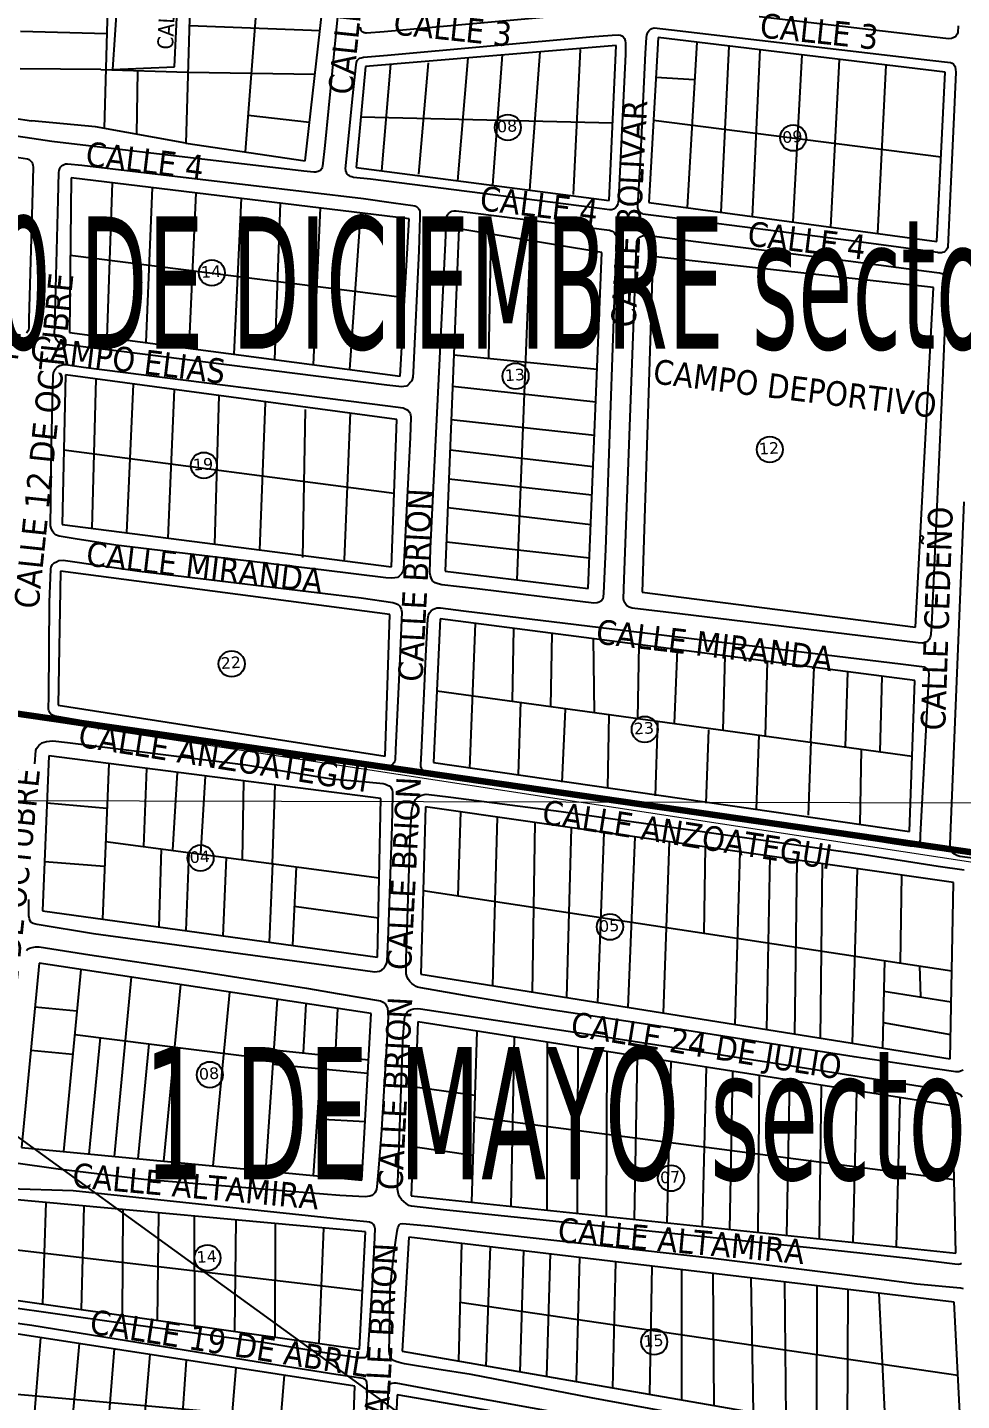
# Model space of a CAD drawing. Header units: metres. Extents: x 2 to 659295185, y -28 to 1124222152.
# Drawn here: x 657541.6 to 657864.3, y 1123597.7 to 1124071.8 of the extents above; entities that cross this region are included whole.
import ezdxf
from ezdxf.enums import TextEntityAlignment as Align

# ---------------------------------------------------------------- set-up
doc = ezdxf.new("R2010")
doc.units = ezdxf.units.M
doc.header["$MEASUREMENT"] = 0
for name, color, linetype in [('CALLES', 1, 'CONTINUOUS'), ('Cota', 3, 'CONTINUOUS'), ('CURVAS', 2, 'CONTINUOUS'), ('MANZANA', 30, 'CONTINUOUS'), ('Numero de manzana', 6, 'CONTINUOUS'), ('Parcelas', 140, 'CONTINUOUS'), ('TEXTOS', 7, 'CONTINUOUS')]:
    doc.layers.add(name, color=color, linetype=linetype)
doc.styles.add('ROMAN', font='verdana.ttf')
doc.styles.get("Standard").update_dxf_attribs({"font": 'tahoma.ttf'})

msp = doc.modelspace()

# ---------------------------------------------------------------- linework, layer by layer
at = {"layer": 'Cota', "lineweight": 0}
msp.add_line((656224.8058, 1123807.7511), (658183.7943, 1123803.3638), dxfattribs=at)
at = {"layer": 'CURVAS', "lineweight": 0}
msp.add_lwpolyline([(657955, 1124260), (657969, 1123768), (657420, 1123852), (657455, 1124185), (657955, 1124260)], dxfattribs=at)
at = {"layer": 'CURVAS', "lineweight": 211}
msp.add_lwpolyline([(657971, 1123772), (657979, 1123363), (657504, 1123468), (657209, 1123527), (657217, 1123883), (657420, 1123852), (657971, 1123772)], dxfattribs=at)
at = {"layer": 'MANZANA', "lineweight": -2}
for p, q in [((657652.528, 1124114.8597), (657644.3481, 1124030.9867)), ((657592.3993, 1124058.1812), (657594.9143, 1124109.4008)), ((657572.6835, 1124081.3265), (657571.0425, 1124057.3114)), ((657739.0351, 1124076.9674), (657664.8885, 1124070.3387)), ((657850.8405, 1124068.949), (657769.9323, 1124078.3271)), ((657863.2093, 1124072.3283), (657862.9949, 1124070.1088)), ((657656.6591, 1124071.6285), (657656.6591, 1124071.8484)), ((657656.7746, 1124071.2985), (657656.6591, 1124071.6285)), ((657656.7746, 1124071.0786), (657656.7746, 1124071.2985)), ((657656.8818, 1124070.8586), (657656.7746, 1124071.0786)), ((657656.9972, 1124070.6387), (657656.8818, 1124070.8586)), ((657657.2116, 1124070.5287), (657656.9972, 1124070.6387)), ((657657.3271, 1124070.3087), (657657.2116, 1124070.5287)), ((657657.5497, 1124070.1988), (657657.3271, 1124070.3087)), ((657657.7641, 1124070.0888), (657657.5497, 1124070.1988)), ((657657.9867, 1124069.9788), (657657.7641, 1124070.0888)), ((657658.2011, 1124069.9788), (657657.9867, 1124069.9788)), ((657658.531, 1124069.8688), (657658.2011, 1124069.9788)), ((657658.7536, 1124069.8688), (657658.531, 1124069.8688)), ((657664.8885, 1124070.3387), (657658.7536, 1124069.8688)), ((657666.0182, 1124062.2704), (657735.9017, 1124068.5491)), ((657735.9017, 1124068.5491), (657743.6775, 1124069.139)), ((657743.6775, 1124069.139), (657745.8627, 1124069.259)), ((657745.8627, 1124069.259), (657746.5224, 1124069.149)), ((657746.5224, 1124069.149), (657746.9676, 1124068.929)), ((657746.9676, 1124068.929), (657747.4047, 1124068.5991)), ((657747.4047, 1124068.5991), (657747.8417, 1124067.9392)), ((657747.8417, 1124067.9392), (657748.1798, 1124067.1694)), ((657755.2052, 1124062.8902), (657755.5103, 1124068.3091)), ((657755.5103, 1124068.3091), (657755.6175, 1124069.189)), ((657755.6175, 1124069.189), (657755.8319, 1124069.8588)), ((657755.8319, 1124069.8588), (657756.0546, 1124070.2987)), ((657756.0546, 1124070.2987), (657756.3761, 1124070.7486)), ((657756.3761, 1124070.7486), (657756.9286, 1124071.1886)), ((657756.9286, 1124071.1886), (657757.3656, 1124071.4085)), ((657757.3656, 1124071.4085), (657758.1325, 1124071.6385)), ((657758.1325, 1124071.6385), (657764.1602, 1124070.9986)), ((657764.1602, 1124070.9986), (657853.3967, 1124060.5607)), ((657859.9357, 1124067.8892), (657850.8405, 1124068.949)), ((657860.818, 1124067.9992), (657859.9357, 1124067.8892)), ((657861.4694, 1124068.2292), (657860.818, 1124067.9992)), ((657861.9065, 1124068.4491), (657861.4694, 1124068.2292)), ((657862.3435, 1124068.7791), (657861.9065, 1124068.4491)), ((657862.7805, 1124069.4489), (657862.3435, 1124068.7791)), ((657862.9949, 1124070.1088), (657862.7805, 1124069.4489)), ((657748.1963, 1124062.6303), (657746.1925, 1124019.5991)), ((657748.1798, 1124067.1694), (657748.287, 1124066.5095)), ((657748.287, 1124066.5095), (657748.1963, 1124062.6303)), ((657753.3994, 1124025.7178), (657755.2052, 1124062.8902)), ((657571.0425, 1124057.3114), (657592.3993, 1124058.1812)), ((657653.9215, 1124047.1734), (657655.1831, 1124058.9011)), ((657655.1831, 1124058.9011), (657655.2903, 1124059.6809)), ((657655.2903, 1124059.6809), (657655.5047, 1124060.3408)), ((657655.5047, 1124060.3408), (657655.9418, 1124060.7907)), ((657655.9418, 1124060.7907), (657656.3788, 1124061.2306)), ((657656.3788, 1124061.2306), (657656.9313, 1124061.3406)), ((657656.9313, 1124061.3406), (657657.6899, 1124061.5705)), ((657657.6899, 1124061.5705), (657666.0182, 1124062.2704)), ((657853.3967, 1124060.5607), (657860.5212, 1124059.7009)), ((657860.5212, 1124059.7009), (657861.0736, 1124059.4909)), ((657861.0736, 1124059.4909), (657861.5107, 1124059.161)), ((657861.5107, 1124059.161), (657861.7333, 1124058.8211)), ((657861.7333, 1124058.8211), (657862.0631, 1124058.3812)), ((657862.0631, 1124058.3812), (657862.1786, 1124058.0512)), ((657862.1786, 1124058.0512), (657862.2858, 1124057.2814)), ((657862.4012, 1124056.3916), (657861.9972, 1124048.6531)), ((657862.2858, 1124057.2814), (657862.4012, 1124056.3916)), ((657861.9972, 1124048.6531), (657861.7993, 1124043.3442)), ((657550.1146, 1124032.4464), (657469.7423, 1124044.254)), ((657651.7199, 1124025.1579), (657653.9215, 1124047.1734)), ((657861.7993, 1124043.3442), (657860.1006, 1124006.1718)), ((657637.1577, 1124022.2185), (657550.1146, 1124032.4464)), ((657644.3481, 1124030.9867), (657643.6142, 1124023.9082)), ((657535.6679, 1124027.4075), (657541.7038, 1124026.4377)), ((657541.7038, 1124026.4377), (657542.2481, 1124026.2177)), ((657542.2481, 1124026.2177), (657542.6933, 1124025.7778)), ((657542.6933, 1124025.7778), (657543.1304, 1124025.2279)), ((657543.1304, 1124025.2279), (657543.353, 1124024.788)), ((657543.353, 1124024.788), (657543.4602, 1124024.2381)), ((657554.3117, 1124024.4981), (657554.7488, 1124024.728)), ((657554.7488, 1124024.728), (657555.5156, 1124024.728)), ((657555.5156, 1124024.728), (657560.4466, 1124024.1981)), ((657651.5055, 1124022.9384), (657651.7199, 1124025.1579)), ((657752.4841, 1124010.121), (657753.3994, 1124025.7178)), ((657543.5756, 1124023.5683), (657543.3942, 1124015.05)), ((657543.4602, 1124024.2381), (657543.5756, 1124023.5683)), ((657552.2833, 1124012.3305), (657552.4564, 1124021.7286)), ((657552.4564, 1124021.7286), (657552.5636, 1124022.3985)), ((657552.5636, 1124022.3985), (657552.7862, 1124023.0584)), ((657552.7862, 1124023.0584), (657553.1078, 1124023.6082)), ((657553.1078, 1124023.6082), (657553.4377, 1124023.9482)), ((657553.4377, 1124023.9482), (657553.8747, 1124024.2781)), ((657553.8747, 1124024.2781), (657554.3117, 1124024.4981)), ((657560.4466, 1124024.1981), (657657.6899, 1124012.6805)), ((657640.555, 1124021.7886), (657637.1577, 1124022.2185)), ((657641.2147, 1124021.7886), (657640.555, 1124021.7886)), ((657641.6517, 1124021.9086), (657641.2147, 1124021.7886)), ((657642.0887, 1124022.0186), (657641.6517, 1124021.9086)), ((657642.5258, 1124022.2385), (657642.0887, 1124022.0186)), ((657642.8556, 1124022.4585), (657642.5258, 1124022.2385)), ((657643.07, 1124022.7984), (657642.8556, 1124022.4585)), ((657643.2926, 1124023.1283), (657643.07, 1124022.7984)), ((657643.507, 1124023.4583), (657643.2926, 1124023.1283)), ((657643.6142, 1124023.9082), (657643.507, 1124023.4583)), ((657651.6209, 1124022.4985), (657651.5055, 1124022.9384)), ((657651.6209, 1124022.0586), (657651.6209, 1124022.4985)), ((657651.8436, 1124021.7286), (657651.6209, 1124022.0586)), ((657651.9508, 1124021.3987), (657651.8436, 1124021.7286)), ((657652.0662, 1124021.1787), (657651.9508, 1124021.3987)), ((657652.396, 1124020.8488), (657652.0662, 1124021.1787)), ((657652.7259, 1124020.6289), (657652.396, 1124020.8488)), ((657653.2784, 1124020.2989), (657652.7259, 1124020.6289)), ((657653.7154, 1124020.1889), (657653.2784, 1124020.2989)), ((657654.2596, 1124019.969), (657653.7154, 1124020.1889)), ((657660.1801, 1124019.4391), (657654.2596, 1124019.969)), ((657737.5839, 1124009.5011), (657660.1801, 1124019.4391)), ((657746.1925, 1124019.5991), (657745.7885, 1124012.5205)), ((657543.3942, 1124015.05), (657542.1656, 1123971.0289)), ((657551.0546, 1123968.5295), (657552.2833, 1124012.3305)), ((657657.6899, 1124012.6805), (657668.1044, 1124011.2908)), ((657668.1044, 1124011.2908), (657674.7918, 1124010.3309)), ((657745.4669, 1124010.5309), (657745.1453, 1124009.971)), ((657745.5741, 1124010.8608), (657745.4669, 1124010.5309)), ((657745.6895, 1124011.3007), (657745.5741, 1124010.8608)), ((657745.7885, 1124012.5205), (657745.6895, 1124011.3007)), ((657674.7918, 1124010.3309), (657675.4514, 1124010.221)), ((657675.4514, 1124010.221), (657676.0039, 1124010.001)), ((657676.0039, 1124010.001), (657676.3337, 1124009.6711)), ((657676.3337, 1124009.6711), (657676.7708, 1124009.3411)), ((657676.7708, 1124009.3411), (657676.9934, 1124008.9012)), ((657677.2243, 1124006.3518), (657676.8367, 1123994.6341)), ((657676.9934, 1124008.9012), (657677.216, 1124008.3514)), ((657677.216, 1124008.3514), (657677.216, 1124007.6815)), ((657677.216, 1124007.6815), (657677.2243, 1124006.3518)), ((657686.0308, 1123997.3236), (657686.4266, 1124005.7319)), ((657686.4266, 1124005.7319), (657686.5338, 1124006.5117)), ((657686.5338, 1124006.5117), (657686.7565, 1124007.0616)), ((657686.7565, 1124007.0616), (657687.0781, 1124007.5015)), ((657687.0781, 1124007.5015), (657687.4079, 1124007.8415)), ((657687.4079, 1124007.8415), (657687.8449, 1124008.1714)), ((657687.8449, 1124008.1714), (657688.282, 1124008.4013)), ((657688.282, 1124008.4013), (657688.9416, 1124008.5113)), ((657688.9416, 1124008.5113), (657689.7085, 1124008.5113)), ((657689.7085, 1124008.5113), (657695.5136, 1124007.7615)), ((657695.5136, 1124007.7615), (657735.4235, 1124002.7425)), ((657742.7375, 1124008.8612), (657737.5839, 1124009.5011)), ((657743.5044, 1124008.8612), (657742.7375, 1124008.8612)), ((657744.0486, 1124009.0812), (657743.5044, 1124008.8612)), ((657744.6011, 1124009.4211), (657744.0486, 1124009.0812)), ((657744.9227, 1124009.6411), (657744.6011, 1124009.4211)), ((657745.1453, 1124009.971), (657744.9227, 1124009.6411)), ((657752.4841, 1124009.7911), (657752.4841, 1124010.121)), ((657752.4841, 1124009.4511), (657752.4841, 1124009.7911)), ((657752.5995, 1124009.1212), (657752.4841, 1124009.4511)), ((657752.7067, 1124008.7913), (657752.5995, 1124009.1212)), ((657752.8222, 1124008.4613), (657752.7067, 1124008.7913)), ((657753.0366, 1124008.2414), (657752.8222, 1124008.4613)), ((657753.2592, 1124008.0214), (657753.0366, 1124008.2414)), ((657753.4819, 1124007.8015), (657753.2592, 1124008.0214)), ((657753.8117, 1124007.5815), (657753.4819, 1124007.8015)), ((657754.1415, 1124007.4715), (657753.8117, 1124007.5815)), ((657754.2487, 1124007.3616), (657754.1415, 1124007.4715)), ((657763.4593, 1124006.1818), (657754.2487, 1124007.3616)), ((657826.169, 1123998.0634), (657763.4593, 1124006.1818)), ((657860.1006, 1124006.1718), (657859.6059, 1123995.8839)), ((657735.4235, 1124002.7425), (657742.7705, 1124001.7827)), ((657742.7705, 1124001.7827), (657743.6446, 1124001.4528)), ((657743.6446, 1124001.4528), (657744.3042, 1124001.0128)), ((657744.3042, 1124001.0128), (657744.6341, 1124000.463)), ((657680.9102, 1123891.9051), (657686.0308, 1123997.3236)), ((657744.6341, 1124000.463), (657744.9721, 1123999.9131)), ((657745.1948, 1123998.4734), (657744.7907, 1123990.9549)), ((657744.9721, 1123999.9131), (657745.0793, 1123999.3532)), ((657745.0793, 1123999.3532), (657745.1948, 1123998.4734)), ((657751.9069, 1123992.9745), (657752.212, 1123997.7335)), ((657752.212, 1123997.7335), (657752.4264, 1123998.5034)), ((657752.4264, 1123998.5034), (657752.7562, 1123999.0632)), ((657752.7562, 1123999.0632), (657753.0778, 1123999.3932)), ((657753.0778, 1123999.3932), (657753.5148, 1123999.6131)), ((657753.5148, 1123999.6131), (657754.0673, 1123999.8431)), ((657754.0673, 1123999.8431), (657754.8342, 1124000.063)), ((657754.8342, 1124000.063), (657755.7082, 1124000.073)), ((657755.7082, 1124000.073), (657760.7464, 1123999.4232)), ((657760.7464, 1123999.4232), (657825.2125, 1123991.1948)), ((657842.5122, 1123995.9239), (657826.169, 1123998.0634)), ((657676.8367, 1123994.6341), (657674.833, 1123952.8127)), ((657747.8005, 1123881.2472), (657751.9069, 1123992.9745)), ((657855.9942, 1123994.0943), (657842.5122, 1123995.9239)), ((657856.324, 1123993.9943), (657855.9942, 1123994.0943)), ((657856.6539, 1123993.9943), (657856.324, 1123993.9943)), ((657857.0909, 1123993.9943), (657856.6539, 1123993.9943)), ((657857.4207, 1123993.9943), (657857.0909, 1123993.9943)), ((657857.7506, 1123994.1043), (657857.4207, 1123993.9943)), ((657858.1876, 1123994.2242), (657857.7506, 1123994.1043)), ((657858.5092, 1123994.4442), (657858.1876, 1123994.2242)), ((657858.839, 1123994.6641), (657858.5092, 1123994.4442)), ((657859.0616, 1123994.8841), (657858.839, 1123994.6641)), ((657859.276, 1123995.224), (657859.0616, 1123994.8841)), ((657859.4904, 1123995.554), (657859.276, 1123995.224)), ((657859.6059, 1123995.7739), (657859.4904, 1123995.554)), ((657859.6059, 1123995.8839), (657859.6059, 1123995.7739)), ((657744.7907, 1123990.9549), (657741.2862, 1123891.5051)), ((657825.2125, 1123991.1948), (657852.1846, 1123987.6656)), ((657852.1846, 1123987.6656), (657856.6868, 1123987.0257)), ((657856.6868, 1123987.0257), (657857.1239, 1123986.9157)), ((657857.1239, 1123986.9157), (657857.5609, 1123986.8057)), ((657857.5609, 1123986.8057), (657857.8907, 1123986.5858)), ((657857.8907, 1123986.5858), (657858.3278, 1123986.2558)), ((657858.3278, 1123986.2558), (657858.5504, 1123985.9259)), ((657858.5504, 1123985.9259), (657858.6658, 1123985.486)), ((657858.6658, 1123985.486), (657858.8802, 1123985.1561)), ((657859.1111, 1123982.8365), (657858.8225, 1123974.7582)), ((657858.8802, 1123985.1561), (657858.9957, 1123984.4862)), ((657858.9957, 1123984.4862), (657859.1111, 1123983.7164)), ((657859.1111, 1123983.7164), (657859.1111, 1123982.8365)), ((657858.8225, 1123974.7582), (657857.8248, 1123952.5227)), ((657542.0667, 1123968.0396), (657541.9595, 1123967.3797)), ((657542.1656, 1123971.0289), (657542.0667, 1123968.0396)), ((657550.9557, 1123965.98), (657551.0546, 1123968.5295)), ((657541.7451, 1123966.9398), (657541.308, 1123966.2699)), ((657541.9595, 1123967.3797), (657541.7451, 1123966.9398)), ((657551.0629, 1123965.3201), (657550.9557, 1123965.98)), ((657551.2855, 1123964.7702), (657551.0629, 1123965.3201)), ((657551.5081, 1123964.3203), (657551.2855, 1123964.7702)), ((657551.6236, 1123963.8804), (657551.5081, 1123964.3203)), ((657552.0606, 1123963.4405), (657551.6236, 1123963.8804)), ((657552.3904, 1123963.1106), (657552.0606, 1123963.4405)), ((657552.9429, 1123962.7806), (657552.3904, 1123963.1106)), ((657553.3799, 1123962.5607), (657552.9429, 1123962.7806)), ((657554.254, 1123962.3507), (657553.3799, 1123962.5607)), ((657572.2382, 1123960.1012), (657554.254, 1123962.3507)), ((657665.7543, 1123948.2436), (657572.2382, 1123960.1012)), ((657550.8979, 1123953.0426), (657551.2278, 1123953.7025)), ((657551.2278, 1123953.7025), (657551.4422, 1123954.0424)), ((657551.4422, 1123954.0424), (657551.772, 1123954.3723)), ((657551.772, 1123954.3723), (657552.209, 1123954.7023)), ((657552.209, 1123954.7023), (657552.8605, 1123955.0422)), ((657552.8605, 1123955.0422), (657553.3057, 1123955.1522)), ((657553.3057, 1123955.1522), (657553.9572, 1123955.3721)), ((657553.9572, 1123955.3721), (657554.8312, 1123955.3821)), ((657554.8312, 1123955.3821), (657560.9744, 1123954.5223)), ((657560.9744, 1123954.5223), (657666.1171, 1123941.165)), ((657550.2878, 1123942.1948), (657550.5764, 1123951.4929)), ((657550.5764, 1123951.4929), (657550.6836, 1123952.4827)), ((657550.6836, 1123952.4827), (657550.8979, 1123953.0426)), ((657673.86, 1123949.1634), (657673.5301, 1123948.7135)), ((657674.297, 1123949.6033), (657673.86, 1123949.1634)), ((657674.5114, 1123950.2732), (657674.297, 1123949.6033)), ((657674.7258, 1123951.043), (657674.5114, 1123950.2732)), ((657674.833, 1123952.8127), (657674.7258, 1123951.043)), ((657857.8248, 1123952.5227), (657854.0317, 1123867.79)), ((657671.0152, 1123947.7137), (657665.7543, 1123948.2436)), ((657671.6748, 1123947.8237), (657671.0152, 1123947.7137)), ((657672.5489, 1123947.9436), (657671.6748, 1123947.8237)), ((657673.1014, 1123948.2736), (657672.5489, 1123947.9436)), ((657673.5301, 1123948.7135), (657673.1014, 1123948.2736)), ((657549.9167, 1123927.5978), (657550.2878, 1123942.1948)), ((657666.1171, 1123941.165), (657671.378, 1123940.4152)), ((657671.378, 1123940.4152), (657671.9305, 1123940.1952)), ((657671.9305, 1123940.1952), (657672.5901, 1123939.8653)), ((657672.5901, 1123939.8653), (657673.1343, 1123939.5354)), ((657673.1343, 1123939.5354), (657673.5796, 1123938.9855)), ((657673.5796, 1123938.9855), (657673.8023, 1123938.5456)), ((657673.8023, 1123938.5456), (657674.0167, 1123937.9957)), ((657674.1321, 1123937.2158), (657673.8352, 1123930.2472)), ((657674.0167, 1123937.9957), (657674.1321, 1123937.2158)), ((657673.8352, 1123930.2472), (657671.8233, 1123888.9856)), ((657549.6776, 1123908.1317), (657549.9167, 1123927.5978)), ((657549.6034, 1123899.7235), (657549.6776, 1123908.1317)), ((657860.4057, 1123789.8358), (657865.2543, 1123907.9818)), ((657549.826, 1123898.8436), (657549.6034, 1123899.7235)), ((657550.2713, 1123897.8438), (657549.826, 1123898.8436)), ((657550.7083, 1123897.184), (657550.2713, 1123897.8438)), ((657551.368, 1123896.6341), (657550.7083, 1123897.184)), ((657552.5801, 1123896.0842), (657551.368, 1123896.6341)), ((657558.1708, 1123895.2244), (657552.5801, 1123896.0842)), ((657572.2052, 1123893.0748), (657558.1708, 1123895.2244)), ((657644.0183, 1123884.4366), (657572.2052, 1123893.0748)), ((657680.6133, 1123883.4968), (657680.9102, 1123891.9051)), ((657671.8233, 1123888.9856), (657671.5182, 1123884.8965)), ((657741.2862, 1123891.5051), (657740.5854, 1123876.4582)), ((657665.3915, 1123881.7671), (657644.0183, 1123884.4366)), ((657670.8667, 1123883.1168), (657670.0999, 1123882.347)), ((657671.3038, 1123883.7867), (657670.8667, 1123883.1168)), ((657671.5182, 1123884.8965), (657671.3038, 1123883.7867)), ((657680.8442, 1123882.387), (657680.6133, 1123883.4968)), ((657667.4777, 1123881.6671), (657665.3915, 1123881.7671)), ((657668.5744, 1123881.7871), (657667.4777, 1123881.6671)), ((657669.4485, 1123881.8971), (657668.5744, 1123881.7871)), ((657670.0999, 1123882.347), (657669.4485, 1123881.8971)), ((657681.174, 1123881.3972), (657680.8442, 1123882.387)), ((657681.7265, 1123880.6273), (657681.174, 1123881.3972)), ((657682.4934, 1123880.0775), (657681.7265, 1123880.6273)), ((657683.4829, 1123879.6376), (657682.4934, 1123880.0775)), ((657684.8022, 1123879.3076), (657683.4829, 1123879.6376)), ((657696.9648, 1123877.9279), (657684.8022, 1123879.3076)), ((657726.8973, 1123874.2986), (657696.9648, 1123877.9279)), ((657747.4954, 1123874.4986), (657747.8005, 1123881.2472)), ((657737.3118, 1123873.0189), (657726.8973, 1123874.2986)), ((657738.4084, 1123873.1389), (657737.3118, 1123873.0189)), ((657739.1753, 1123873.3588), (657738.4084, 1123873.1389)), ((657739.9422, 1123873.8087), (657739.1753, 1123873.3588)), ((657740.3792, 1123874.4686), (657739.9422, 1123873.8087)), ((657740.4782, 1123875.1385), (657740.3792, 1123874.4686)), ((657740.5854, 1123876.4582), (657740.4782, 1123875.1385)), ((657747.8334, 1123873.5088), (657747.4954, 1123874.4986)), ((657748.2705, 1123872.739), (657747.8334, 1123873.5088)), ((657679.9207, 1123867.57), (657680.2423, 1123868.8897)), ((657680.2423, 1123868.8897), (657680.5721, 1123869.6696)), ((657680.5721, 1123869.6696), (657681.1163, 1123870.3394)), ((657681.1163, 1123870.3394), (657681.8749, 1123870.8893)), ((657681.8749, 1123870.8893), (657683.0788, 1123871.3392)), ((657683.0788, 1123871.3392), (657684.291, 1123871.3492)), ((657684.291, 1123871.3492), (657692.2894, 1123870.3894)), ((657692.2894, 1123870.3894), (657844.1367, 1123851.9232)), ((657748.7158, 1123872.0691), (657748.2705, 1123872.739)), ((657749.4826, 1123871.6392), (657748.7158, 1123872.0691)), ((657750.5793, 1123871.3092), (657749.4826, 1123871.6392)), ((657767.0215, 1123869.2797), (657750.5793, 1123871.3092)), ((657829.4096, 1123861.7012), (657767.0215, 1123869.2797)), ((657679.3187, 1123854.7326), (657679.9207, 1123867.57)), ((657854.0317, 1123867.79), (657853.7348, 1123862.1411)), ((657849.3645, 1123859.2517), (657829.4096, 1123861.7012)), ((657850.7828, 1123859.1417), (657849.3645, 1123859.2517)), ((657851.7723, 1123859.3717), (657850.7828, 1123859.1417)), ((657852.5392, 1123859.8116), (657851.7723, 1123859.3717)), ((657853.0834, 1123860.3715), (657852.5392, 1123859.8116)), ((657853.5122, 1123861.1513), (657853.0834, 1123860.3715)), ((657853.7348, 1123862.1411), (657853.5122, 1123861.1513)), ((657677.719, 1123821.3294), (657679.3187, 1123854.7326)), ((657844.1367, 1123851.9232), (657850.6014, 1123851.1833)), ((657850.6014, 1123851.1833), (657851.3683, 1123850.9634)), ((657851.3683, 1123850.9634), (657851.9207, 1123850.6335)), ((657851.9207, 1123850.6335), (657852.3578, 1123850.3035)), ((657852.3578, 1123850.3035), (657852.6876, 1123849.8636)), ((657852.6876, 1123849.8636), (657852.9102, 1123849.3137)), ((657852.9102, 1123849.3137), (657853.0257, 1123848.6439)), ((657853.0257, 1123848.6439), (657852.5144, 1123840.0156)), ((657852.5144, 1123840.0156), (657850.0902, 1123792.8952)), ((657549.2735, 1123825.3986), (657550.3702, 1123825.5186)), ((657550.3702, 1123825.5186), (657555.5239, 1123824.8787)), ((657544.1611, 1123817.5302), (657544.5816, 1123822.1692)), ((657544.5816, 1123822.1692), (657544.796, 1123822.8391)), ((657544.796, 1123822.8391), (657545.2331, 1123823.389)), ((657545.2331, 1123823.389), (657545.5546, 1123823.8389)), ((657545.5546, 1123823.8389), (657546.0989, 1123824.2788)), ((657546.0989, 1123824.2788), (657546.6513, 1123824.7287)), ((657546.6513, 1123824.7287), (657547.41, 1123825.0587)), ((657547.41, 1123825.0587), (657548.1768, 1123825.2886)), ((657548.1768, 1123825.2886), (657549.2735, 1123825.3986)), ((657555.5239, 1123824.8787), (657617.0296, 1123817.1903)), ((657677.5129, 1123817.3402), (657677.719, 1123821.3294)), ((657617.0296, 1123817.1903), (657646.6322, 1123812.3412)), ((657677.5129, 1123816.5704), (657677.5129, 1123817.3402)), ((657677.7355, 1123816.0205), (657677.5129, 1123816.5704)), ((657677.9582, 1123815.5706), (657677.7355, 1123816.0205)), ((657646.6322, 1123812.3412), (657658.6959, 1123811.2915)), ((657658.6959, 1123811.2915), (657664.5009, 1123810.7616)), ((657678.288, 1123815.2407), (657677.9582, 1123815.5706)), ((657678.6178, 1123814.9107), (657678.288, 1123815.2407)), ((657679.1703, 1123814.7008), (657678.6178, 1123814.9107)), ((657679.7145, 1123814.4808), (657679.1703, 1123814.7008)), ((657684.6538, 1123813.721), (657679.7145, 1123814.4808)), ((657746.4894, 1123805.0427), (657684.6538, 1123813.721)), ((657664.5009, 1123810.7616), (657665.3833, 1123810.5416)), ((657665.3833, 1123810.5416), (657666.0429, 1123810.2117)), ((657666.0429, 1123810.2117), (657666.5871, 1123809.8817)), ((657666.5871, 1123809.8817), (657667.0324, 1123809.5518)), ((657667.0324, 1123809.5518), (657667.3623, 1123809.0019)), ((657667.3623, 1123809.0019), (657667.5849, 1123808.452)), ((657667.8075, 1123806.6824), (657667.5272, 1123795.9546)), ((657667.5849, 1123808.452), (657667.8075, 1123807.6822)), ((657667.8075, 1123807.6822), (657667.8075, 1123806.6824)), ((657841.0115, 1123789.8658), (657746.4894, 1123805.0427)), ((657667.5272, 1123795.9546), (657666.2656, 1123759.562)), ((657850.0902, 1123792.8952), (657849.9912, 1123791.2355)), ((657846.6022, 1123789.116), (657841.0115, 1123789.8658)), ((657847.4762, 1123789.116), (657846.6022, 1123789.116)), ((657848.2431, 1123789.236), (657847.4762, 1123789.116)), ((657848.7956, 1123789.3459), (657848.2431, 1123789.236)), ((657849.1254, 1123789.6759), (657848.7956, 1123789.3459)), ((657849.5542, 1123790.1258), (657849.1254, 1123789.6759)), ((657849.7768, 1123790.5657), (657849.5542, 1123790.1258)), ((657849.9912, 1123791.2355), (657849.7768, 1123790.5657)), ((657860.5212, 1123788.1862), (657860.4057, 1123789.8358)), ((657860.8592, 1123787.2963), (657860.5212, 1123788.1862)), ((657861.1891, 1123786.8564), (657860.8592, 1123787.2963)), ((657861.8487, 1123786.3065), (657861.1891, 1123786.8564)), ((657862.7228, 1123785.8666), (657861.8487, 1123786.3065)), ((657863.7123, 1123785.5467), (657862.7228, 1123785.8666)), ((657918.4235, 1123778.3782), (657863.7123, 1123785.5467)), ((657542.0914, 1123765.0909), (657542.1738, 1123770.6197)), ((657542.314, 1123763.9911), (657542.0914, 1123765.0909)), ((657542.5367, 1123763.3212), (657542.314, 1123763.9911)), ((657542.9819, 1123762.7713), (657542.5367, 1123763.3212)), ((657543.6334, 1123762.4414), (657542.9819, 1123762.7713)), ((657544.9527, 1123762.0115), (657543.6334, 1123762.4414)), ((657564.4706, 1123758.7722), (657544.9527, 1123762.0115)), ((657666.2656, 1123759.562), (657665.7626, 1123749.2741)), ((657544.4415, 1123754.373), (657545.6453, 1123754.383)), ((657545.6453, 1123754.383), (657563.1925, 1123751.5836)), ((657653.3938, 1123746.7846), (657564.4706, 1123758.7722)), ((657541.2668, 1123753.0333), (657541.7038, 1123753.4732)), ((657541.7038, 1123753.4732), (657542.3635, 1123753.9231)), ((657542.3635, 1123753.9231), (657543.2376, 1123754.1531)), ((657543.2376, 1123754.1531), (657544.4415, 1123754.373)), ((657563.1925, 1123751.5836), (657597.1819, 1123746.5346)), ((657597.1819, 1123746.5346), (657638.0813, 1123740.076)), ((657661.6149, 1123745.6048), (657653.3938, 1123746.7846)), ((657662.489, 1123745.7148), (657661.6149, 1123745.6048)), ((657663.2558, 1123745.8348), (657662.489, 1123745.7148)), ((657663.9155, 1123746.1647), (657663.2558, 1123745.8348)), ((657664.2371, 1123746.5046), (657663.9155, 1123746.1647)), ((657664.7895, 1123746.9446), (657664.2371, 1123746.5046)), ((657665.1111, 1123747.6144), (657664.7895, 1123746.9446)), ((657665.5482, 1123748.4942), (657665.1111, 1123747.6144)), ((657665.7626, 1123749.2741), (657665.5482, 1123748.4942)), ((657638.0813, 1123740.076), (657649.3781, 1123738.1364)), ((657649.3781, 1123738.1364), (657663.6269, 1123735.6569)), ((657663.6269, 1123735.6569), (657664.5092, 1123735.2169)), ((657664.5092, 1123735.2169), (657665.1689, 1123734.6671)), ((657665.1689, 1123734.6671), (657665.7213, 1123733.8972)), ((657665.7213, 1123733.8972), (657666.0512, 1123733.1274)), ((657666.0512, 1123733.1274), (657666.1666, 1123731.9076)), ((657666.1666, 1123731.9076), (657666.282, 1123730.248)), ((657672.0871, 1123730.6079), (657672.417, 1123731.2777)), ((657672.417, 1123731.2777), (657672.854, 1123731.8276)), ((657672.854, 1123731.8276), (657673.5054, 1123732.3875)), ((657673.5054, 1123732.3875), (657674.1651, 1123732.7175)), ((657674.1651, 1123732.7175), (657675.1463, 1123732.9474)), ((657675.1463, 1123732.9474), (657676.243, 1123733.0574)), ((657676.243, 1123733.0574), (657677.4469, 1123732.9574)), ((657677.4469, 1123732.9574), (657685.7835, 1123731.6677)), ((657685.7835, 1123731.6677), (657736.0007, 1123724.0392)), ((657666.282, 1123730.248), (657665.7708, 1123721.8397)), ((657671.3615, 1123721.7597), (657671.8727, 1123729.4981)), ((657671.8727, 1123729.4981), (657672.0871, 1123730.6079)), ((657665.7708, 1123721.8397), (657663.833, 1123689.3163)), ((657670.1906, 1123688.7964), (657671.3615, 1123721.7597)), ((657736.0007, 1123724.0392), (657796.9704, 1123714.5711)), ((657796.9704, 1123714.5711), (657850.0407, 1123706.1829)), ((657850.0407, 1123706.1829), (657862.764, 1123703.9133)), ((657862.764, 1123703.9133), (657863.6381, 1123703.4734)), ((657863.6381, 1123703.4734), (657864.0751, 1123703.1435)), ((657864.0751, 1123703.1435), (657864.5204, 1123702.4836)), ((657663.833, 1123689.3163), (657662.7941, 1123676.4889)), ((657669.7041, 1123675.7391), (657670.1906, 1123688.7964)), ((657552.2338, 1123677.5387), (657536.7728, 1123679.7982)), ((657581.8281, 1123674.0194), (657552.2338, 1123677.5387)), ((657649.576, 1123668.4605), (657581.8281, 1123674.0194)), ((657662.7941, 1123676.4889), (657662.3818, 1123671.5099)), ((657669.5062, 1123670.6501), (657669.7041, 1123675.7391)), ((657535.1649, 1123670.8301), (657557.4122, 1123670.1602)), ((657557.4122, 1123670.1602), (657649.3946, 1123660.3922)), ((657661.6231, 1123669.4003), (657661.1861, 1123668.9604)), ((657661.953, 1123669.9502), (657661.6231, 1123669.4003)), ((657662.1674, 1123670.6201), (657661.953, 1123669.9502)), ((657662.3818, 1123671.5099), (657662.1674, 1123670.6201)), ((657669.8443, 1123668.8804), (657669.5062, 1123670.6501)), ((657658.3413, 1123668.0606), (657649.576, 1123668.4605)), ((657659.875, 1123668.1806), (657658.3413, 1123668.0606)), ((657660.6419, 1123668.5105), (657659.875, 1123668.1806)), ((657661.1861, 1123668.9604), (657660.6419, 1123668.5105)), ((657670.2895, 1123667.8907), (657669.8443, 1123668.8804)), ((657670.842, 1123667.1208), (657670.2895, 1123667.8907)), ((657671.6089, 1123666.351), (657670.842, 1123667.1208)), ((657672.4912, 1123665.6911), (657671.6089, 1123666.351)), ((657673.3652, 1123665.0312), (657672.4912, 1123665.6911)), ((657674.3547, 1123664.8113), (657673.3652, 1123665.0312)), ((657685.3217, 1123663.5315), (657674.3547, 1123664.8113)), ((657649.3946, 1123660.3922), (657658.9268, 1123659.4324)), ((657819.6135, 1123649.6444), (657685.3217, 1123663.5315)), ((657658.9268, 1123659.4324), (657659.8091, 1123659.3324)), ((657659.8091, 1123659.3324), (657660.5759, 1123659.0025)), ((657660.5759, 1123659.0025), (657661.1201, 1123658.5625)), ((657661.1201, 1123658.5625), (657661.4582, 1123658.0127)), ((657661.6809, 1123657.1228), (657661.3758, 1123651.264)), ((657661.4582, 1123658.0127), (657661.6809, 1123657.1228)), ((657668.2858, 1123649.0845), (657669.3495, 1123656.163)), ((657669.3495, 1123656.163), (657669.5639, 1123657.2728)), ((657669.5639, 1123657.2728), (657669.8937, 1123657.9327)), ((657669.8937, 1123657.9327), (657670.1081, 1123658.3826)), ((657670.1081, 1123658.3826), (657670.438, 1123658.7125)), ((657670.438, 1123658.7125), (657671.2048, 1123658.8225)), ((657671.2048, 1123658.8225), (657681.2895, 1123657.8727)), ((657681.2895, 1123657.8727), (657700.0323, 1123655.7431)), ((657700.0323, 1123655.7431), (657777.6504, 1123646.9149)), ((657661.3758, 1123651.264), (657660.5677, 1123635.5572)), ((657666.917, 1123636.1371), (657668.2858, 1123649.0845)), ((657777.6504, 1123646.9149), (657834.992, 1123639.7564)), ((657847.1299, 1123646.555), (657819.6135, 1123649.6444)), ((657862.0384, 1123644.7454), (657847.1299, 1123646.555)), ((657863.2423, 1123644.6354), (657862.0384, 1123644.7454)), ((657863.902, 1123644.7454), (657863.2423, 1123644.6354)), ((657864.339, 1123644.9753), (657863.902, 1123644.7454)), ((657666.6696, 1123619.5405), (657666.917, 1123636.1371)), ((657834.992, 1123639.7564), (657848.9193, 1123637.9367)), ((657848.9193, 1123637.9367), (657863.9349, 1123636.567)), ((657863.9349, 1123636.567), (657864.9244, 1123636.3471)), ((657660.5677, 1123635.5572), (657659.5369, 1123620.2803)), ((657553.6603, 1123627.2289), (657532.6087, 1123630.2283)), ((657573.0628, 1123624.5495), (657553.6603, 1123627.2289)), ((657534.0517, 1123624.9294), (657543.1551, 1123623.6397)), ((657543.1551, 1123623.6397), (657620.6825, 1123611.1522)), ((657623.0656, 1123617.6909), (657573.0628, 1123624.5495)), ((657643.5647, 1123614.2416), (657623.0656, 1123617.6909)), ((657659.5369, 1123620.2803), (657659.1329, 1123613.9816)), ((657666.5789, 1123614.7815), (657666.6696, 1123619.5405)), ((657655.8511, 1123612.4119), (657643.5647, 1123614.2416)), ((657658.0445, 1123612.4219), (657655.8511, 1123612.4119)), ((657658.366, 1123612.5419), (657658.0445, 1123612.4219)), ((657658.6959, 1123612.7619), (657658.366, 1123612.5419)), ((657658.9103, 1123613.2018), (657658.6959, 1123612.7619)), ((657659.1329, 1123613.9816), (657658.9103, 1123613.2018)), ((657666.6943, 1123613.7917), (657666.5789, 1123614.7815)), ((657667.0242, 1123612.9118), (657666.6943, 1123613.7917)), ((657667.2468, 1123612.352), (657667.0242, 1123612.9118)), ((657667.5766, 1123611.912), (657667.2468, 1123612.352)), ((657620.6825, 1123611.1522), (657648.2072, 1123606.7431)), ((657668.1291, 1123611.4721), (657667.5766, 1123611.912)), ((657668.896, 1123611.1422), (657668.1291, 1123611.4721)), ((657670.0999, 1123610.8223), (657668.896, 1123611.1422)), ((657671.8562, 1123610.3824), (657670.0999, 1123610.8223)), ((657683.0376, 1123608.5527), (657671.8562, 1123610.3824)), ((657694.8869, 1123606.6131), (657683.0376, 1123608.5527)), ((657648.2072, 1123606.7431), (657657.6322, 1123605.3434)), ((657657.6322, 1123605.3434), (657658.1846, 1123605.0134)), ((657658.1846, 1123605.0134), (657658.5145, 1123604.6835)), ((657658.5145, 1123604.6835), (657658.7371, 1123604.0237)), ((657658.7371, 1123604.0237), (657658.8525, 1123602.5839)), ((657666.414, 1123602.394), (657666.6284, 1123602.9539)), ((657666.6284, 1123602.9539), (657666.9582, 1123603.3938)), ((657666.9582, 1123603.3938), (657667.5024, 1123603.6237)), ((657667.5024, 1123603.6237), (657668.1621, 1123603.7337)), ((657668.1621, 1123603.7337), (657668.929, 1123603.7337)), ((657668.929, 1123603.7337), (657685.4866, 1123600.7143)), ((657736.3387, 1123598.6148), (657694.8869, 1123606.6131)), ((657658.8525, 1123602.5839), (657658.7783, 1123593.8457)), ((657666.1171, 1123594.6556), (657666.414, 1123602.394)), ((657685.4866, 1123600.7143), (657783.9667, 1123582.898)), ((657785.2531, 1123589.6566), (657736.3387, 1123598.6148))]:
    msp.add_line(p, q, dxfattribs=at)
msp.add_lwpolyline([(657616.0154, 1123823.379), (657561.0816, 1123832.3072), (657551.7555, 1123833.8169), (657551.0958, 1123834.0368), (657550.329, 1123834.3668), (657549.892, 1123834.5867), (657549.4549, 1123835.0266), (657549.2323, 1123835.4665), (657549.0097, 1123835.9065), (657548.8942, 1123836.4563), (657548.9849, 1123840.9954), (657549.2818, 1123873.3988), (657549.6693, 1123884.7965), (657549.8837, 1123885.5663), (657550.3207, 1123886.3462), (657550.865, 1123886.9061), (657551.6318, 1123887.236), (657552.5059, 1123887.6859), (657553.9324, 1123887.7959), (657580.3521, 1123884.0467), (657656.8735, 1123874.8785), (657667.8405, 1123873.2588), (657668.9372, 1123872.9389), (657669.7123, 1123872.499), (657670.2565, 1123871.9491), (657670.7018, 1123870.9493), (657670.9245, 1123869.8495), (657670.8255, 1123867.1901), (657670.2318, 1123853.8128), (657668.8383, 1123822.3892), (657668.6321, 1123818.8499), (657668.5249, 1123818.41), (657668.3105, 1123817.9701), (657667.8735, 1123817.4102), (657667.5437, 1123817.0803), (657666.9994, 1123816.7404), (657666.447, 1123816.6304), (657665.9027, 1123816.5204), (657665.3503, 1123816.5104), (657658.4485, 1123817.4802)], close=True, dxfattribs=at)
msp.add_lwpolyline([(657864.9162, 1123711.7817), (657864.2648, 1123711.5518), (657863.3825, 1123711.2218), (657862.4012, 1123711.2118), (657855.1614, 1123712.1716), (657827.1997, 1123716.3608), (657763.6077, 1123726.3687), (657717.9917, 1123733.2473), (657695.2909, 1123737.0166), (657677.5294, 1123740.1459), (657676.4327, 1123740.3559), (657675.8802, 1123740.6858), (657675.2205, 1123741.1257), (657674.4537, 1123741.6756), (657673.794, 1123742.3355), (657673.2415, 1123743.0054), (657672.7963, 1123743.8852), (657672.4664, 1123744.985), (657672.4417, 1123750.1839), (657673.9012, 1123791.8854), (657674.297, 1123800.5137), (657674.5114, 1123801.9534), (657674.7258, 1123802.9532), (657675.3772, 1123804.5028), (657675.707, 1123805.1727), (657676.1441, 1123805.6126), (657676.6883, 1123806.1725), (657677.3397, 1123806.5024), (657677.8922, 1123806.7224), (657678.6591, 1123806.9523), (657679.4259, 1123807.0623), (657687.8614, 1123805.9925), (657726.0149, 1123801.0835), (657830.7289, 1123786.1666), (657856.2745, 1123782.1874), (657865.2708, 1123780.9076)], dxfattribs=at)
at = {"layer": 'Numero de manzana', "lineweight": -2}
for centre in [(657707.6062, 1124037.2753), (657806.1572, 1124033.65), (657605.3306, 1123987.0623), (657710.2888, 1123951.4212), (657798.0952, 1123926.0608), (657602.587, 1123920.5776), (657612.1918, 1123852.0362), (657754.8789, 1123829.4174), (657601.4503, 1123784.9984), (657742.8832, 1123761.2069), (657604.6527, 1123710.1607), (657763.9645, 1123674.4033), (657603.8256, 1123646.9516), (657758.1643, 1123617.9231)]:
    msp.add_circle(centre, 4.5001, dxfattribs=at)
at = {"layer": 'Parcelas', "lineweight": -3}
for p, q in [((657598.905, 1124115.6593), (657596.2996, 1124031.8551)), ((657623.5815, 1124117.5095), (657616.8652, 1124028.8124)), ((657637.5613, 1124025.7503), (657648.258, 1124119.3597)), ((657569.4789, 1124084.4102), (657568.197, 1124036.9584)), ((657597.6028, 1124072.4251), (657642.7079, 1124070.7891)), ((657569.078, 1124069.5686), (657539.206, 1124070.3756)), ((657759.5487, 1124068.3091), (657756.3062, 1124011.3689)), ((657858.6833, 1124056.3685), (657759.5487, 1124068.3091)), ((657745.05, 1124065.5692), (657658.3765, 1124058.3719)), ((657718.6659, 1124063.3783), (657715.1169, 1124015.6665)), ((657732.5657, 1124064.163), (657730.1972, 1124014.0989)), ((657742.6216, 1124012.0995), (657745.05, 1124065.5692)), ((657772.8403, 1124066.7082), (657769.5696, 1124009.5743)), ((657783.983, 1124065.3661), (657781.2227, 1124007.9976)), ((657794.6525, 1124064.081), (657792.0307, 1124006.5353)), ((657658.3765, 1124058.3719), (657655.1432, 1124023.4444)), ((657667.0463, 1124059.0918), (657664.0026, 1124022.2954)), ((657680.1106, 1124059.6184), (657676.7521, 1124021.1656)), ((657693.7851, 1124061.3122), (657690.2415, 1124018.8926)), ((657705.6801, 1124062.3), (657702.3392, 1124017.3236)), ((657809.116, 1124062.3388), (657806.0449, 1124004.6391)), ((657822.0196, 1124060.7846), (657819.0897, 1124002.8741)), ((657838.2292, 1124058.8322), (657835.2835, 1124000.6831)), ((657566.9851, 1124057.3114), (657539.1082, 1124057.5236)), ((657566.9851, 1124057.3114), (657597.0862, 1124056.3445)), ((657579.6403, 1124056.69), (657579.3202, 1124034.9385)), ((657597.0862, 1124056.3445), (657640.9866, 1124055.7259)), ((657758.7709, 1124054.6495), (657772.1063, 1124053.8861)), ((657855.7836, 1123997.9094), (657858.6833, 1124056.3685)), ((657460.7309, 1124051.8781), (657543.0926, 1124039.5404)), ((657565.1628, 1124037.5093), (657543.0926, 1124039.5404)), ((657617.8395, 1124041.485), (657639.0819, 1124039.0576)), ((657656.7598, 1124040.9081), (657743.8358, 1124038.8343)), ((657757.9274, 1124039.839), (657857.2334, 1124027.1389)), ((657596.2996, 1124031.8551), (657565.1628, 1124037.5093)), ((657596.2996, 1124031.8551), (657637.5613, 1124025.7503)), ((657556.7086, 1124019.8984), (657556.18, 1123966.4464)), ((657673.5274, 1124005.7499), (657556.7086, 1124019.8984)), ((657655.1432, 1124023.4444), (657742.6216, 1124012.0995)), ((657570.8597, 1124018.2023), (657569.0918, 1123964.7247)), ((657584.6739, 1124016.5345), (657582.4908, 1123962.9557)), ((657599.7697, 1124014.7071), (657597.4401, 1123960.9887)), ((657615.4142, 1124012.8051), (657612.9862, 1123958.9516)), ((657628.9625, 1124011.1653), (657627.0038, 1123957.1102)), ((657756.3062, 1124011.3689), (657855.7836, 1123997.9094)), ((657642.7554, 1124009.4942), (657640.3688, 1123955.3514)), ((657656.7354, 1124007.7836), (657652.9141, 1123953.7177)), ((657670.3848, 1123951.4188), (657673.5274, 1124005.7499)), ((657690.6402, 1124002.2098), (657685.9692, 1123884.0084)), ((657740.0218, 1123994.1436), (657690.6402, 1124002.2098)), ((657701.7647, 1124000.3926), (657700.9202, 1123957.5844)), ((657715.331, 1123998.1767), (657710.66, 1123881.0623)), ((657556.4443, 1123993.1724), (657671.9561, 1123978.5843)), ((657735.3508, 1123878.1162), (657740.0218, 1123994.1436)), ((657757.7346, 1123992.6586), (657754.0063, 1123876.8451)), ((657854.6408, 1123982.0146), (657757.7346, 1123992.6586)), ((657848.427, 1123864.7458), (657854.6408, 1123982.0146)), ((657556.18, 1123966.4464), (657670.3848, 1123951.4188)), ((657688.9249, 1123958.804), (657738.3966, 1123953.7743)), ((657554.7516, 1123951.793), (657553.6517, 1123900.1765)), ((657669.2563, 1123936.4209), (657554.7516, 1123951.793)), ((657565.2997, 1123950.377), (657563.8579, 1123898.8672)), ((657578.1426, 1123948.6528), (657575.86, 1123897.3275)), ((657592.2886, 1123946.7537), (657590.1711, 1123895.4917)), ((657607.7881, 1123944.6729), (657606.2931, 1123893.4235)), ((657688.4961, 1123947.9524), (657737.9459, 1123942.5782)), ((657623.7989, 1123942.3423), (657621.7868, 1123891.2662)), ((657637.5804, 1123939.8567), (657636.6519, 1123888.722)), ((657653.1667, 1123938.8963), (657651.0724, 1123887.9744)), ((657667.3707, 1123885.5884), (657669.2563, 1123936.4209)), ((657688.0393, 1123936.3932), (657737.4786, 1123930.9709)), ((657554.2016, 1123925.9847), (657668.3135, 1123911.0047)), ((657687.6261, 1123925.9369), (657737.0425, 1123920.1373)), ((657687.2319, 1123915.963), (657736.6488, 1123910.3586)), ((657686.8389, 1123906.0165), (657736.237, 1123900.1291)), ((657553.6517, 1123900.1765), (657667.3707, 1123885.5884)), ((657686.3732, 1123894.2321), (657735.7772, 1123888.7099)), ((657553.0803, 1123884.0262), (657552.2375, 1123837.8208)), ((657666.8565, 1123869.064), (657553.0803, 1123884.0262)), ((657685.9692, 1123884.0084), (657735.3508, 1123878.1162)), ((657754.0063, 1123876.8451), (657848.427, 1123864.7458)), ((657665.1852, 1123820.2035), (657666.8565, 1123869.064)), ((657684.255, 1123867.5375), (657681.9124, 1123817.9701)), ((657848.1556, 1123846.2672), (657684.255, 1123867.5375)), ((657696.286, 1123865.9761), (657694.3935, 1123815.9511)), ((657709.1803, 1123839.1716), (657709.7145, 1123864.2334)), ((657722.4513, 1123837.3499), (657722.9602, 1123862.5145)), ((657737.4871, 1123835.286), (657737.1902, 1123860.6678)), ((657752.4841, 1123833.2274), (657752.9794, 1123858.6187)), ((657765.1804, 1123831.4846), (657766.2053, 1123856.9023)), ((657782.0112, 1123829.1742), (657782.6249, 1123854.7714)), ((657796.5584, 1123827.1774), (657797.264, 1123852.8716)), ((657812.2873, 1123825.0183), (657813.4131, 1123850.7759)), ((657824.2977, 1123823.3697), (657825.0558, 1123849.265)), ((657836.2376, 1123821.7307), (657836.8598, 1123847.7331)), ((657846.3986, 1123794.1635), (657848.1556, 1123846.2672)), ((657683.0837, 1123842.7538), (657847.2771, 1123820.2153)), ((657552.2375, 1123837.8208), (657665.1852, 1123820.2035)), ((657711.9626, 1123838.8899), (657711.1715, 1123813.8836)), ((657727.3975, 1123836.2687), (657726.1911, 1123811.2303)), ((657742.5291, 1123834.4862), (657742.0284, 1123809.2589)), ((657759.2902, 1123831.7731), (657758.4646, 1123806.5074)), ((657776.9384, 1123829.2706), (657775.9848, 1123803.9373)), ((657794.3583, 1123827.3646), (657793.3334, 1123801.9469)), ((657812.2969, 1123825.273), (657811.3347, 1123799.7499)), ((657829.6132, 1123822.5621), (657829.1869, 1123796.6042)), ((657549.0305, 1123820.2353), (657546.8003, 1123766.7681)), ((657663.7022, 1123805.5689), (657549.0305, 1123820.2353)), ((657569.7254, 1123817.5884), (657567.5289, 1123763.9098)), ((657681.9124, 1123817.9701), (657846.3986, 1123794.1635)), ((657581.9012, 1123788.9847), (657582.9405, 1123815.8982)), ((657591.8341, 1123787.6644), (657593.4446, 1123814.5548)), ((657601.5195, 1123786.377), (657603.1966, 1123813.3075)), ((657615.8859, 1123784.4673), (657616.3602, 1123811.6239)), ((657626.3474, 1123783.0768), (657627.1857, 1123810.2393)), ((657569.0893, 1123802.0421), (657548.3524, 1123803.978)), ((657662.5871, 1123750.8022), (657663.7022, 1123805.5689)), ((657679.1496, 1123802.6837), (657677.5798, 1123744.8862)), ((657861.5211, 1123776.5205), (657679.1496, 1123802.6837)), ((657691.2896, 1123800.9421), (657690.3251, 1123771.9687)), ((657703.8677, 1123799.0696), (657702.298, 1123740.9931)), ((657716.9392, 1123797.2624), (657716.0512, 1123738.7219)), ((657729.5258, 1123795.4567), (657727.805, 1123736.8386)), ((657740.7498, 1123793.8465), (657738.5633, 1123735.1147)), ((657751.4792, 1123792.3072), (657749.0401, 1123733.436)), ((657568.6272, 1123790.7491), (657663.1446, 1123778.1856)), ((657587.8466, 1123788.1944), (657587.0614, 1123761.2165)), ((657763.27, 1123790.6157), (657761.2975, 1123731.472)), ((657775.7191, 1123788.8297), (657775.2838, 1123759.0673)), ((657568.2716, 1123782.0595), (657547.5062, 1123783.6914)), ((657597.3843, 1123786.9266), (657596.3538, 1123759.9351)), ((657610.2647, 1123785.2145), (657609.1258, 1123758.174)), ((657626.3474, 1123783.0768), (657625.0892, 1123755.9728)), ((657787.7289, 1123787.1068), (657786.0348, 1123727.5083)), ((657798.1084, 1123785.6177), (657796.9588, 1123725.7579)), ((657807.4044, 1123784.2841), (657806.6799, 1123724.2003)), ((657816.1237, 1123783.0332), (657815.4655, 1123722.7926)), ((657634.4312, 1123782.0022), (657633.1906, 1123754.8557)), ((657828.235, 1123781.2685), (657826.5148, 1123721.0454)), ((657843.5433, 1123779.0996), (657843.1605, 1123748.7598)), ((657678.3647, 1123773.785), (657860.9379, 1123746.0602)), ((657860.3547, 1123715.5999), (657861.5211, 1123776.5205)), ((657546.8003, 1123766.7681), (657662.5871, 1123750.8022)), ((657633.8109, 1123768.429), (657662.8635, 1123764.3785)), ((657545.6529, 1123748.6664), (657539.5566, 1123685.0026)), ((657660.3736, 1123731.3203), (657545.6529, 1123748.6664)), ((657560.1222, 1123746.4786), (657554.102, 1123683.6098)), ((657837.6624, 1123749.5947), (657837.0223, 1123719.3385)), ((657849.7615, 1123747.7574), (657850.1762, 1123737.013)), ((657577.4908, 1123743.8524), (657571.5621, 1123681.9379)), ((657594.5128, 1123741.2786), (657588.6736, 1123680.2993)), ((657677.5798, 1123744.8862), (657860.3547, 1123715.5999)), ((657611.4858, 1123738.7122), (657605.7359, 1123678.6655)), ((657627.9566, 1123736.2218), (657623.8705, 1123676.9289)), ((657837.4389, 1123739.0301), (657860.7326, 1123735.3412)), ((657558.7449, 1123732.0961), (657544.1995, 1123733.4889)), ((657637.8481, 1123734.7262), (657636.8855, 1123717.6998)), ((657648.7155, 1123733.083), (657647.9109, 1123716.526)), ((657657.1967, 1123673.7377), (657660.3736, 1123731.3203)), ((657481.6414, 1123729.6173), (657984.4644, 1123365.8021)), ((657676.5264, 1123728.422), (657674.1461, 1123668.2958)), ((657861.1504, 1123699.4315), (657676.5264, 1123728.422)), ((657837.2093, 1123728.1745), (657860.5174, 1123724.0995)), ((657557.9808, 1123724.1158), (657626.5256, 1123715.4559)), ((657566.7154, 1123723.0123), (657562.862, 1123682.7709)), ((657696.8296, 1123725.2339), (657694.9901, 1123666.1138)), ((657709.8037, 1123723.1967), (657708.6821, 1123664.6805)), ((657721.1853, 1123721.4095), (657721.0767, 1123663.383)), ((657557.3098, 1123717.109), (657542.7644, 1123718.5019)), ((657583.5616, 1123720.884), (657579.7571, 1123681.1531)), ((657626.7545, 1123718.7783), (657659.4894, 1123715.2934)), ((657731.7801, 1123719.7458), (657731.5398, 1123662.2877)), ((657741.8413, 1123718.166), (657741.5735, 1123661.2373)), ((657752.3152, 1123716.5213), (657751.2701, 1123660.2222)), ((657626.413, 1123713.8223), (657659.2361, 1123710.7022)), ((657642.8245, 1123712.2622), (657640.3494, 1123675.351)), ((657763.9083, 1123714.7009), (657762.4997, 1123659.0467)), ((657776.1469, 1123712.7791), (657774.7406, 1123657.7653)), ((657785.1596, 1123711.3639), (657784.2023, 1123656.7748)), ((657794.3837, 1123709.9155), (657794.0015, 1123655.749)), ((657804.8576, 1123708.2709), (657803.8823, 1123654.7146)), ((657696.1376, 1123702.9916), (657675.6352, 1123705.9118)), ((657815.7857, 1123706.5549), (657815.142, 1123653.5359)), ((657827.9838, 1123704.6395), (657826.7396, 1123652.3219)), ((657842.9545, 1123702.2887), (657841.7695, 1123650.7485)), ((657862.3277, 1123648.5964), (657861.1504, 1123699.4315)), ((657641.6637, 1123694.9503), (657658.3163, 1123694.0315)), ((657695.9099, 1123695.6739), (657861.7391, 1123674.0139)), ((657539.5566, 1123685.0026), (657657.1967, 1123673.7377)), ((657695.4936, 1123682.2932), (657674.8166, 1123685.2329)), ((657658.474, 1123655.898), (657535.61, 1123667.165)), ((657547.9703, 1123666.0316), (657546.7896, 1123631.0561)), ((657561.0808, 1123664.8293), (657560.1736, 1123629.142)), ((657674.1461, 1123668.2958), (657862.3277, 1123648.5964)), ((657574.5432, 1123663.5947), (657574.3098, 1123627.1203)), ((657586.8912, 1123662.4624), (657586.4534, 1123625.3836)), ((657599.2636, 1123661.3278), (657599.3111, 1123623.5448)), ((657613.6089, 1123660.0123), (657613.1845, 1123621.5607)), ((657627.18, 1123658.7678), (657627.1323, 1123619.5659)), ((657643.8622, 1123657.238), (657642.3399, 1123617.3911)), ((657656.3258, 1123615.3909), (657658.474, 1123655.898)), ((657673.3721, 1123654.1264), (657671.0938, 1123614.7184)), ((657861.7936, 1123631.6438), (657673.3721, 1123654.1264)), ((657691.529, 1123651.9599), (657690.5137, 1123611.3413)), ((657701.4554, 1123650.878), (657700.02, 1123609.5687)), ((657535.0059, 1123649.9964), (657657.3999, 1123635.6444)), ((657712.961, 1123649.5569), (657711.7141, 1123607.4821)), ((657722.2436, 1123648.4081), (657720.8998, 1123606.0574)), ((657732.3768, 1123647.0859), (657731.1614, 1123604.2729)), ((657744.8115, 1123645.6022), (657743.79, 1123602.0769)), ((657757.3059, 1123644.1113), (657756.5083, 1123599.8652)), ((657767.5828, 1123642.8851), (657767.5828, 1123597.9394)), ((657778.4342, 1123641.5903), (657778.7193, 1123596.0028)), ((657791.5426, 1123640.0262), (657792.3344, 1123593.6352)), ((657803.1927, 1123638.6361), (657803.6852, 1123591.6614)), ((657814.3685, 1123637.3026), (657814.2213, 1123589.8292)), ((657825.0406, 1123636.0292), (657824.824, 1123587.9855)), ((657534.4018, 1123632.8277), (657656.3258, 1123615.3909)), ((657691.0214, 1123631.6506), (657863.0581, 1123606.3803)), ((657835.701, 1123634.7572), (657838.1092, 1123585.6753)), ((657864.3226, 1123581.1169), (657861.7936, 1123631.6438)), ((657654.7795, 1123602.6686), (657533.2063, 1123621.4013)), ((657546.1919, 1123619.4004), (657542.7293, 1123577.8002)), ((657559.4802, 1123617.3529), (657555.8298, 1123576.1736)), ((657571.6416, 1123615.479), (657568.2708, 1123574.6289)), ((657583.9038, 1123613.5896), (657580.4154, 1123573.121)), ((657671.0938, 1123614.7184), (657864.3226, 1123581.1169)), ((657596.528, 1123611.6444), (657593.7129, 1123571.47)), ((657613.5982, 1123609.0141), (657610.3058, 1123569.4097)), ((657630.3328, 1123606.4355), (657627.1861, 1123567.3139)), ((657653.1572, 1123564.0892), (657654.7795, 1123602.6686)), ((657531.5387, 1123600.399), (657654.2276, 1123589.5435)), ((657669.4042, 1123599.665), (657667.6055, 1123561.7528)), ((657866.9715, 1123565.6329), (657669.4042, 1123599.665))]:
    msp.add_line(p, q, dxfattribs=at)

# ---------------------------------------------------------------- texts
at = {"layer": 'CALLES', "color": 0}
for s, height, rotation, p in [('CALLE LIBERTADOR', 8.5, 84, (657654.8369, 1124097.8838)), ('CALLE SAN MARTIN', 5.5, 87, (657590.8002, 1124095.7226)), ('CALLE 3', 8.5, 354, (657688.5992, 1124071.4945)), ('CALLE 3', 8.5, 354, (657815.1704, 1124070.4611)), ('CALLE BOLIVAR', 8.5, 87, (657749.4954, 1124007.5099)), ('CALLE 4', 8.5, 353, (657582.2484, 1124025.8079)), ('CALLE 4', 8.5, 353, (657718.4233, 1124010.4908)), ('CALLE 4', 8.5, 353, (657810.9008, 1123998.2806)), ('CALLE 12 DE OCTUBRE', 8.5, 84, (657547.2598, 1123929.0676)), ('CALLE CAMPO ELIAS', 8.5, 353, (657559.1693, 1123959.1858)), ('CALLE BRION', 8.5, 87, (657675.5847, 1123879.2604)), ('CALLE CEDEÑO', 8.5, 88, (657854.7021, 1123867.7515)), ('CALLE MIRANDA', 8.5, 353.264044, (657602.8425, 1123885.4359)), ('CALLE MIRANDA', 8.5, 353.264044, (657778.9886, 1123858.5067)), ('CALLE ANZOATEGUI', 8.5, 351, (657609.3882, 1123819.8016)), ('CALLE 12 DE OCTUBRE', 8.5, 84, (657535.7221, 1123758.0792)), ('CALLE BRION', 8.5, 87, (657671.636, 1123779.689)), ('CALLE ANZOATEGUI', 8.5, 351, (657769.6124, 1123793.1595)), ('CALLE BRION', 8.5, 87, (657668.636, 1123703.689)), ('CALLE 24 DE JULIO', 8.5, 350.755221, (657776.0465, 1123719.2026)), ('CALLE ALTAMIRA', 8.5, 354.82534, (657599.7908, 1123671.6938)), ('CALLE ALTAMIRA', 8.5, 354.82534, (657767.5103, 1123652.8241)), ('CALLE BRION', 8.5, 87, (657663.636, 1123618.689)), ('CALLE 19 DE ABRIL', 8.5, 351, (657611.3569, 1123617.4603))]:
    msp.add_text(s, height=height, rotation=rotation, dxfattribs=at).set_placement(p, align=Align.MIDDLE)
at = {"layer": 'Numero de manzana', "lineweight": -2, "style": 'ROMAN'}
for s, p in [('08', (657703.9586, 1124035.4987)), ('09', (657802.5095, 1124031.8734)), ('14', (657601.683, 1123985.2857)), ('13', (657706.6412, 1123949.6446)), ('12', (657794.4476, 1123924.2842)), ('19', (657598.9394, 1123918.801)), ('22', (657608.5441, 1123850.2596)), ('23', (657751.2313, 1123827.6408)), ('04', (657597.8027, 1123783.2218)), ('05', (657739.2356, 1123759.4303)), ('08', (657601.0051, 1123708.3841)), ('07', (657760.3168, 1123672.6267)), ('14', (657600.1779, 1123645.175)), ('15', (657754.5167, 1123616.1465))]:
    msp.add_text(s, height=4, rotation=3.491535, dxfattribs=at).set_placement(p)
at = {"layer": 'TEXTOS', "color": 0}
for s, width, p in [('10 DE DICIEMBRE sector 25', 0.566667, (657511.087, 1123960.831)), ('1 DE MAYO sector 24', 0.611111, (657581.8281, 1123674.0194))]:
    msp.add_text(s, height=45.6994, dxfattribs=dict(at, width=width)).set_placement(p)
msp.add_text('CAMPO DEPORTIVO ', height=8.5, rotation=353, dxfattribs=at).set_placement((657808.3937, 1123946.9669), align=Align.MIDDLE)

doc.saveas('drawing.dxf')
